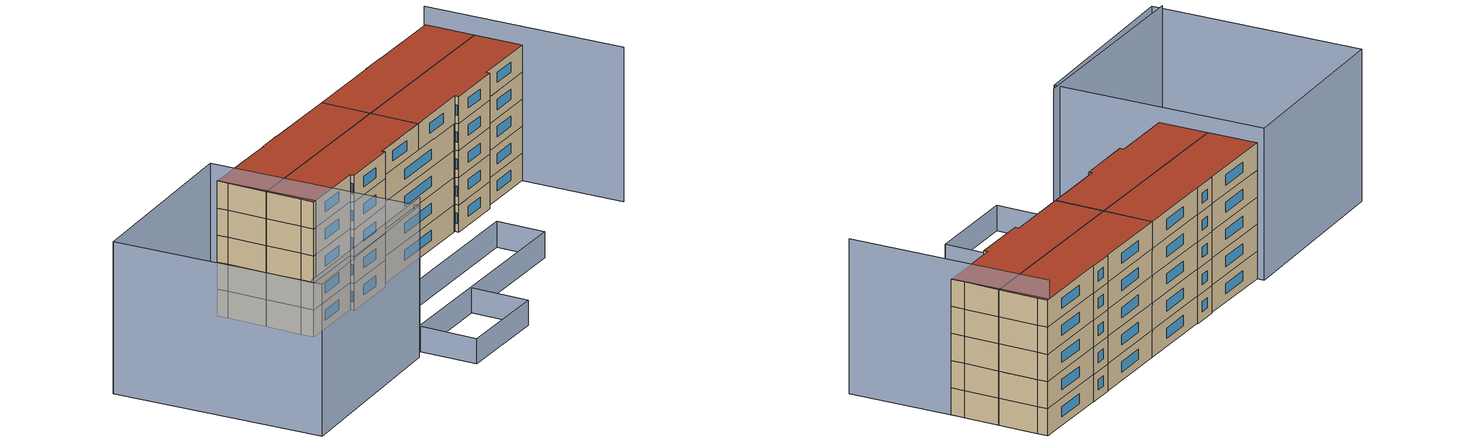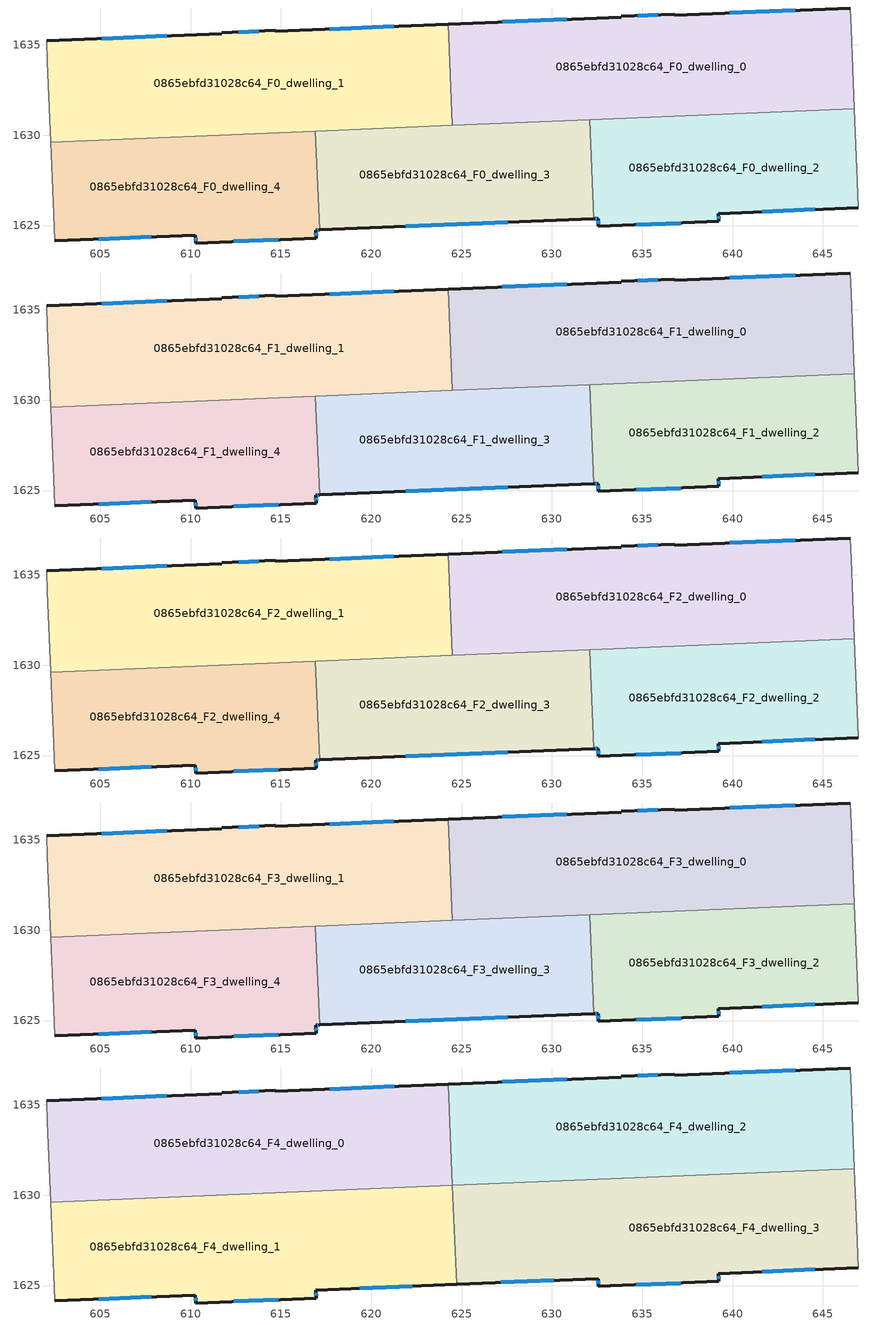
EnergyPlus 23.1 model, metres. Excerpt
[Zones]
0865ebfd31028c64_F0_dwelling_0
 floor ground (EU_floor_Construction): 646.51,1637.04 646.56,1635.9 646.74,1631.46 624.49,1630.54 624.26,1636.15 633.83,1636.54 633.83,1636.59 636.79,1636.7 636.8,1636.65 z0
 wall outside (EU_wall_Construction): 646.51,1637.04 636.8,1636.65 636.79,1636.7 633.83,1636.59 633.83,1636.54 624.26,1636.15 z0:3
 wall adiabatic (EU_wall_Construction): 646.74,1631.46 646.56,1635.9 646.51,1637.04 z0:3
 wall to 0865ebfd31028c64_F0_dwelling_1 (EU_wall_Construction): 624.26,1636.15 624.49,1630.54 z0:3
 wall to 0865ebfd31028c64_F0_dwelling_2 (EU_wall_Construction): 632.1,1630.86 646.74,1631.46 z0:3
 wall to 0865ebfd31028c64_F0_dwelling_3 (EU_wall_Construction): 624.49,1630.54 632.1,1630.86 z0:3
 window (EU_Window_Construction): 643.46,1636.92 639.84,1636.78 / 630.83,1636.42 627.26,1636.27 / 635.86,1636.67 634.76,1636.63 z0.94:2.06
0865ebfd31028c64_F0_dwelling_1
 floor ground (EU_floor_Construction): 624.26,1636.15 624.49,1630.54 602.26,1629.62 602.08,1634.07 602.03,1635.23 611.74,1635.62 611.74,1635.67 614.69,1635.8 614.7,1635.75 z0
 wall outside (EU_wall_Construction): 624.26,1636.15 614.7,1635.75 614.69,1635.8 611.74,1635.67 611.74,1635.62 602.03,1635.23 z0:3
 wall adiabatic (EU_wall_Construction): 602.03,1635.23 602.08,1634.07 602.26,1629.62 z0:3
 wall to 0865ebfd31028c64_F0_dwelling_4 (EU_wall_Construction): 602.26,1629.62 616.91,1630.23 z0:3
 wall to 0865ebfd31028c64_F0_dwelling_3 (EU_wall_Construction): 616.91,1630.23 624.49,1630.54 z0:3
 window (EU_Window_Construction): 621.26,1636.02 617.69,1635.87 / 608.69,1635.5 605.07,1635.35 / 613.76,1635.76 612.66,1635.71 z0.94:2.06
0865ebfd31028c64_F0_dwelling_2
 floor ground (EU_floor_Construction): 646.74,1631.46 646.91,1627.46 646.97,1625.99 639.22,1625.67 639.24,1625.23 632.57,1624.95 632.55,1625.39 632.32,1625.38 632.1,1630.86 z0
 wall outside (EU_wall_Construction): 632.32,1625.38 632.55,1625.39 632.57,1624.95 639.24,1625.23 639.22,1625.67 646.97,1625.99 z0:3
 wall to 0865ebfd31028c64_F0_dwelling_3 (EU_wall_Construction): 632.1,1630.86 632.32,1625.38 z0:3
 wall adiabatic (EU_wall_Construction): 646.97,1625.99 646.91,1627.46 646.74,1631.46 z0:3
 window (EU_Window_Construction): 634.66,1625.04 637.15,1625.14 / 632.56,1625.25 632.57,1625.09 / 632.4,1625.38 632.48,1625.39 / 641.65,1625.77 644.54,1625.89 / 639.23,1625.37 639.22,1625.53 z0.94:2.06
0865ebfd31028c64_F0_dwelling_3
 floor ground (EU_floor_Construction): 632.1,1630.86 632.32,1625.38 617.14,1624.76 616.91,1630.23 z0
 wall outside (EU_wall_Construction): 617.14,1624.76 632.32,1625.38 z0:3
 wall to 0865ebfd31028c64_F0_dwelling_4 (EU_wall_Construction): 616.91,1630.23 617.14,1624.76 z0:3
 window (EU_Window_Construction): 621.9,1624.95 627.56,1625.19 z0.94:2.06
0865ebfd31028c64_F0_dwelling_4
 floor ground (EU_floor_Construction): 616.91,1630.23 617.14,1624.76 616.94,1624.75 616.95,1624.31 610.29,1624.04 610.27,1624.47 602.49,1624.15 602.42,1625.62 602.26,1629.62 z0
 wall outside (EU_wall_Construction): 602.49,1624.15 610.27,1624.47 610.29,1624.04 616.95,1624.31 616.94,1624.75 617.14,1624.76 z0:3
 wall adiabatic (EU_wall_Construction): 602.26,1629.62 602.42,1625.62 602.49,1624.15 z0:3
 window (EU_Window_Construction): 610.28,1624.34 610.28,1624.17 / 604.93,1624.25 607.83,1624.37 / 617,1624.75 617.08,1624.76 / 616.95,1624.45 616.94,1624.61 / 612.38,1624.12 614.87,1624.22 z0.94:2.06
0865ebfd31028c64_F1_dwelling_0
 floor to 0865ebfd31028c64_F0_dwelling_0 (EU_floor_Construction): 646.51,1637.04 646.56,1635.9 646.74,1631.46 624.49,1630.54 624.26,1636.15 633.83,1636.54 633.83,1636.59 636.79,1636.7 636.8,1636.65 z3
 wall outside (EU_wall_Construction): 646.51,1637.04 636.8,1636.65 636.79,1636.7 633.83,1636.59 633.83,1636.54 624.26,1636.15 z3:6
 wall adiabatic (EU_wall_Construction): 646.74,1631.46 646.56,1635.9 646.51,1637.04 z3:6
 wall to 0865ebfd31028c64_F1_dwelling_1 (EU_wall_Construction): 624.26,1636.15 624.49,1630.54 z3:6
 wall to 0865ebfd31028c64_F1_dwelling_2 (EU_wall_Construction): 632.1,1630.86 646.74,1631.46 z3:6
 wall to 0865ebfd31028c64_F1_dwelling_3 (EU_wall_Construction): 624.49,1630.54 632.1,1630.86 z3:6
 window (EU_Window_Construction): 643.46,1636.92 639.84,1636.78 / 630.83,1636.42 627.26,1636.27 / 635.86,1636.67 634.76,1636.63 z3.94:5.06
0865ebfd31028c64_F1_dwelling_1
 floor to 0865ebfd31028c64_F0_dwelling_1 (EU_floor_Construction): 624.26,1636.15 624.49,1630.54 602.26,1629.62 602.08,1634.07 602.03,1635.23 611.74,1635.62 611.74,1635.67 614.69,1635.8 614.7,1635.75 z3
 wall outside (EU_wall_Construction): 624.26,1636.15 614.7,1635.75 614.69,1635.8 611.74,1635.67 611.74,1635.62 602.03,1635.23 z3:6
 wall adiabatic (EU_wall_Construction): 602.03,1635.23 602.08,1634.07 602.26,1629.62 z3:6
 wall to 0865ebfd31028c64_F1_dwelling_4 (EU_wall_Construction): 602.26,1629.62 616.91,1630.23 z3:6
 wall to 0865ebfd31028c64_F1_dwelling_3 (EU_wall_Construction): 616.91,1630.23 624.49,1630.54 z3:6
 window (EU_Window_Construction): 621.26,1636.02 617.69,1635.87 / 608.69,1635.5 605.07,1635.35 / 613.76,1635.76 612.66,1635.71 z3.94:5.06
0865ebfd31028c64_F1_dwelling_2
 floor to 0865ebfd31028c64_F0_dwelling_2 (EU_floor_Construction): 646.74,1631.46 646.91,1627.46 646.97,1625.99 639.22,1625.67 639.24,1625.23 632.57,1624.95 632.55,1625.39 632.32,1625.38 632.1,1630.86 z3
 wall outside (EU_wall_Construction): 632.32,1625.38 632.55,1625.39 632.57,1624.95 639.24,1625.23 639.22,1625.67 646.97,1625.99 z3:6
 wall to 0865ebfd31028c64_F1_dwelling_3 (EU_wall_Construction): 632.1,1630.86 632.32,1625.38 z3:6
 wall adiabatic (EU_wall_Construction): 646.97,1625.99 646.91,1627.46 646.74,1631.46 z3:6
 window (EU_Window_Construction): 634.66,1625.04 637.15,1625.14 / 632.56,1625.25 632.57,1625.09 / 632.4,1625.38 632.48,1625.39 / 641.65,1625.77 644.54,1625.89 / 639.23,1625.37 639.22,1625.53 z3.94:5.06
0865ebfd31028c64_F1_dwelling_3
 floor to 0865ebfd31028c64_F0_dwelling_3 (EU_floor_Construction): 632.1,1630.86 632.32,1625.38 617.14,1624.76 616.91,1630.23 z3
 wall outside (EU_wall_Construction): 617.14,1624.76 632.32,1625.38 z3:6
 wall to 0865ebfd31028c64_F1_dwelling_4 (EU_wall_Construction): 616.91,1630.23 617.14,1624.76 z3:6
 window (EU_Window_Construction): 621.9,1624.95 627.56,1625.19 z3.94:5.06
0865ebfd31028c64_F1_dwelling_4
 floor to 0865ebfd31028c64_F0_dwelling_4 (EU_floor_Construction): 616.91,1630.23 617.14,1624.76 616.94,1624.75 616.95,1624.31 610.29,1624.04 610.27,1624.47 602.49,1624.15 602.42,1625.62 602.26,1629.62 z3
 wall outside (EU_wall_Construction): 602.49,1624.15 610.27,1624.47 610.29,1624.04 616.95,1624.31 616.94,1624.75 617.14,1624.76 z3:6
 wall adiabatic (EU_wall_Construction): 602.26,1629.62 602.42,1625.62 602.49,1624.15 z3:6
 window (EU_Window_Construction): 610.28,1624.34 610.28,1624.17 / 604.93,1624.25 607.83,1624.37 / 617,1624.75 617.08,1624.76 / 616.95,1624.45 616.94,1624.61 / 612.38,1624.12 614.87,1624.22 z3.94:5.06
0865ebfd31028c64_F2_dwelling_0
 floor to 0865ebfd31028c64_F1_dwelling_0 (EU_floor_Construction): 646.51,1637.04 646.56,1635.9 646.74,1631.46 624.49,1630.54 624.26,1636.15 633.83,1636.54 633.83,1636.59 636.79,1636.7 636.8,1636.65 z6
 wall outside (EU_wall_Construction): 646.51,1637.04 636.8,1636.65 636.79,1636.7 633.83,1636.59 633.83,1636.54 624.26,1636.15 z6:9
 wall adiabatic (EU_wall_Construction): 646.74,1631.46 646.56,1635.9 646.51,1637.04 z6:9
 wall to 0865ebfd31028c64_F2_dwelling_1 (EU_wall_Construction): 624.26,1636.15 624.49,1630.54 z6:9
 wall to 0865ebfd31028c64_F2_dwelling_2 (EU_wall_Construction): 632.1,1630.86 646.74,1631.46 z6:9
 wall to 0865ebfd31028c64_F2_dwelling_3 (EU_wall_Construction): 624.49,1630.54 632.1,1630.86 z6:9
 window (EU_Window_Construction): 643.46,1636.92 639.84,1636.78 / 630.83,1636.42 627.26,1636.27 / 635.86,1636.67 634.76,1636.63 z6.94:8.06
0865ebfd31028c64_F2_dwelling_1
 floor to 0865ebfd31028c64_F1_dwelling_1 (EU_floor_Construction): 624.26,1636.15 624.49,1630.54 602.26,1629.62 602.08,1634.07 602.03,1635.23 611.74,1635.62 611.74,1635.67 614.69,1635.8 614.7,1635.75 z6
 wall outside (EU_wall_Construction): 624.26,1636.15 614.7,1635.75 614.69,1635.8 611.74,1635.67 611.74,1635.62 602.03,1635.23 z6:9
 wall adiabatic (EU_wall_Construction): 602.03,1635.23 602.08,1634.07 602.26,1629.62 z6:9
 wall to 0865ebfd31028c64_F2_dwelling_4 (EU_wall_Construction): 602.26,1629.62 616.91,1630.23 z6:9
 wall to 0865ebfd31028c64_F2_dwelling_3 (EU_wall_Construction): 616.91,1630.23 624.49,1630.54 z6:9
 window (EU_Window_Construction): 621.26,1636.02 617.69,1635.87 / 608.69,1635.5 605.07,1635.35 / 613.76,1635.76 612.66,1635.71 z6.94:8.06
0865ebfd31028c64_F2_dwelling_2
 floor to 0865ebfd31028c64_F1_dwelling_2 (EU_floor_Construction): 646.74,1631.46 646.91,1627.46 646.97,1625.99 639.22,1625.67 639.24,1625.23 632.57,1624.95 632.55,1625.39 632.32,1625.38 632.1,1630.86 z6
 wall outside (EU_wall_Construction): 632.32,1625.38 632.55,1625.39 632.57,1624.95 639.24,1625.23 639.22,1625.67 646.97,1625.99 z6:9
 wall to 0865ebfd31028c64_F2_dwelling_3 (EU_wall_Construction): 632.1,1630.86 632.32,1625.38 z6:9
 wall adiabatic (EU_wall_Construction): 646.97,1625.99 646.91,1627.46 646.74,1631.46 z6:9
 window (EU_Window_Construction): 634.66,1625.04 637.15,1625.14 / 632.56,1625.25 632.57,1625.09 / 632.4,1625.38 632.48,1625.39 / 641.65,1625.77 644.54,1625.89 / 639.23,1625.37 639.22,1625.53 z6.94:8.06
0865ebfd31028c64_F2_dwelling_3
 floor to 0865ebfd31028c64_F1_dwelling_3 (EU_floor_Construction): 632.1,1630.86 632.32,1625.38 617.14,1624.76 616.91,1630.23 z6
 wall outside (EU_wall_Construction): 617.14,1624.76 632.32,1625.38 z6:9
 wall to 0865ebfd31028c64_F2_dwelling_4 (EU_wall_Construction): 616.91,1630.23 617.14,1624.76 z6:9
 window (EU_Window_Construction): 621.9,1624.95 627.56,1625.19 z6.94:8.06
0865ebfd31028c64_F2_dwelling_4
 floor to 0865ebfd31028c64_F1_dwelling_4 (EU_floor_Construction): 616.91,1630.23 617.14,1624.76 616.94,1624.75 616.95,1624.31 610.29,1624.04 610.27,1624.47 602.49,1624.15 602.42,1625.62 602.26,1629.62 z6
 wall outside (EU_wall_Construction): 602.49,1624.15 610.27,1624.47 610.29,1624.04 616.95,1624.31 616.94,1624.75 617.14,1624.76 z6:9
 wall adiabatic (EU_wall_Construction): 602.26,1629.62 602.42,1625.62 602.49,1624.15 z6:9
 window (EU_Window_Construction): 610.28,1624.34 610.28,1624.17 / 604.93,1624.25 607.83,1624.37 / 617,1624.75 617.08,1624.76 / 616.95,1624.45 616.94,1624.61 / 612.38,1624.12 614.87,1624.22 z6.94:8.06
0865ebfd31028c64_F3_dwelling_0
 floor to 0865ebfd31028c64_F2_dwelling_0 (EU_floor_Construction): 646.51,1637.04 646.56,1635.9 646.74,1631.46 624.49,1630.54 624.26,1636.15 633.83,1636.54 633.83,1636.59 636.79,1636.7 636.8,1636.65 z9
 wall outside (EU_wall_Construction): 646.51,1637.04 636.8,1636.65 636.79,1636.7 633.83,1636.59 633.83,1636.54 624.26,1636.15 z9:12
 wall adiabatic (EU_wall_Construction): 646.74,1631.46 646.56,1635.9 646.51,1637.04 z9:12
 wall to 0865ebfd31028c64_F3_dwelling_1 (EU_wall_Construction): 624.26,1636.15 624.49,1630.54 z9:12
 wall to 0865ebfd31028c64_F3_dwelling_2 (EU_wall_Construction): 632.1,1630.86 646.74,1631.46 z9:12
 wall to 0865ebfd31028c64_F3_dwelling_3 (EU_wall_Construction): 624.49,1630.54 632.1,1630.86 z9:12
 window (EU_Window_Construction): 643.46,1636.92 639.84,1636.78 / 630.83,1636.42 627.26,1636.27 / 635.86,1636.67 634.76,1636.63 z9.94:11.06
0865ebfd31028c64_F3_dwelling_1
 floor to 0865ebfd31028c64_F2_dwelling_1 (EU_floor_Construction): 624.26,1636.15 624.49,1630.54 602.26,1629.62 602.08,1634.07 602.03,1635.23 611.74,1635.62 611.74,1635.67 614.69,1635.8 614.7,1635.75 z9
 wall outside (EU_wall_Construction): 624.26,1636.15 614.7,1635.75 614.69,1635.8 611.74,1635.67 611.74,1635.62 602.03,1635.23 z9:12
 wall adiabatic (EU_wall_Construction): 602.03,1635.23 602.08,1634.07 602.26,1629.62 z9:12
 wall to 0865ebfd31028c64_F3_dwelling_4 (EU_wall_Construction): 602.26,1629.62 616.91,1630.23 z9:12
 wall to 0865ebfd31028c64_F3_dwelling_3 (EU_wall_Construction): 616.91,1630.23 624.49,1630.54 z9:12
 window (EU_Window_Construction): 621.26,1636.02 617.69,1635.87 / 608.69,1635.5 605.07,1635.35 / 613.76,1635.76 612.66,1635.71 z9.94:11.06
0865ebfd31028c64_F3_dwelling_2
 floor to 0865ebfd31028c64_F2_dwelling_2 (EU_floor_Construction): 646.74,1631.46 646.91,1627.46 646.97,1625.99 639.22,1625.67 639.24,1625.23 632.57,1624.95 632.55,1625.39 632.32,1625.38 632.1,1630.86 z9
 wall outside (EU_wall_Construction): 632.32,1625.38 632.55,1625.39 632.57,1624.95 639.24,1625.23 639.22,1625.67 646.97,1625.99 z9:12
 wall to 0865ebfd31028c64_F3_dwelling_3 (EU_wall_Construction): 632.1,1630.86 632.32,1625.38 z9:12
 wall adiabatic (EU_wall_Construction): 646.97,1625.99 646.91,1627.46 646.74,1631.46 z9:12
 window (EU_Window_Construction): 634.66,1625.04 637.15,1625.14 / 632.56,1625.25 632.57,1625.09 / 632.4,1625.38 632.48,1625.39 / 641.65,1625.77 644.54,1625.89 / 639.23,1625.37 639.22,1625.53 z9.94:11.06
0865ebfd31028c64_F3_dwelling_3
 floor to 0865ebfd31028c64_F2_dwelling_3 (EU_floor_Construction): 632.1,1630.86 632.32,1625.38 617.14,1624.76 616.91,1630.23 z9
 wall outside (EU_wall_Construction): 617.14,1624.76 632.32,1625.38 z9:12
 wall to 0865ebfd31028c64_F3_dwelling_4 (EU_wall_Construction): 616.91,1630.23 617.14,1624.76 z9:12
 window (EU_Window_Construction): 621.9,1624.95 627.56,1625.19 z9.94:11.06
0865ebfd31028c64_F3_dwelling_4
 floor to 0865ebfd31028c64_F2_dwelling_4 (EU_floor_Construction): 616.91,1630.23 617.14,1624.76 616.94,1624.75 616.95,1624.31 610.29,1624.04 610.27,1624.47 602.49,1624.15 602.42,1625.62 602.26,1629.62 z9
 wall outside (EU_wall_Construction): 602.49,1624.15 610.27,1624.47 610.29,1624.04 616.95,1624.31 616.94,1624.75 617.14,1624.76 z9:12
 wall adiabatic (EU_wall_Construction): 602.26,1629.62 602.42,1625.62 602.49,1624.15 z9:12
 window (EU_Window_Construction): 610.28,1624.34 610.28,1624.17 / 604.93,1624.25 607.83,1624.37 / 617,1624.75 617.08,1624.76 / 616.95,1624.45 616.94,1624.61 / 612.38,1624.12 614.87,1624.22 z9.94:11.06
0865ebfd31028c64_F4_dwelling_0
 floor to 0865ebfd31028c64_F3_dwelling_1 (EU_floor_Construction): 624.26,1636.15 624.49,1630.54 602.26,1629.62 602.08,1634.07 602.03,1635.23 611.74,1635.62 611.74,1635.67 614.69,1635.8 614.7,1635.75 z12
 wall outside (EU_wall_Construction): 624.27,1636.15 614.7,1635.75 614.69,1635.8 611.74,1635.67 611.74,1635.62 602.03,1635.23 z12:15
 wall to 0865ebfd31028c64_F4_dwelling_1 (EU_wall_Construction): 602.26,1629.62 624.5,1630.54 z12:15
 wall adiabatic (EU_wall_Construction): 602.03,1635.23 602.08,1634.07 602.26,1629.62 z12:15
 wall to 0865ebfd31028c64_F4_dwelling_2 (EU_wall_Construction): 624.5,1630.54 624.27,1636.15 z12:15
 window (EU_Window_Construction): 621.27,1636.02 617.7,1635.87 / 608.69,1635.5 605.07,1635.35 / 613.76,1635.76 612.66,1635.71 z12.94:14.06
 roof outside (EU_roof_Construction): 624.5,1630.54 624.27,1636.15 614.7,1635.75 614.69,1635.8 611.74,1635.67 611.74,1635.62 602.03,1635.23 602.08,1634.07 602.26,1629.62 z15
0865ebfd31028c64_F4_dwelling_1
 floor to 0865ebfd31028c64_F3_dwelling_4 (EU_floor_Construction): 616.91,1630.23 617.14,1624.76 616.94,1624.75 616.95,1624.31 610.29,1624.04 610.27,1624.47 602.49,1624.15 602.42,1625.62 602.26,1629.62 z12
 floor to 0865ebfd31028c64_F3_dwelling_3 (EU_floor_Construction): 624.5,1630.54 624.72,1625.07 617.14,1624.76 616.91,1630.23 z12
 wall outside (EU_wall_Construction): 602.49,1624.15 610.27,1624.47 610.29,1624.04 616.95,1624.31 616.94,1624.75 624.72,1625.07 z12:15
 wall adiabatic (EU_wall_Construction): 602.26,1629.62 602.42,1625.62 602.49,1624.15 z12:15
 wall to 0865ebfd31028c64_F4_dwelling_2 (EU_wall_Construction): 624.72,1625.07 624.5,1630.54 z12:15
 window (EU_Window_Construction): 612.38,1624.12 614.87,1624.22 / 610.28,1624.34 610.28,1624.17 / 604.93,1624.25 607.83,1624.37 / 619.38,1624.85 622.28,1624.97 / 616.95,1624.45 616.94,1624.61 z12.94:14.06
 roof outside (EU_roof_Construction): 624.72,1625.07 624.5,1630.54 602.26,1629.62 602.42,1625.62 602.49,1624.15 610.27,1624.47 610.29,1624.04 616.95,1624.31 616.94,1624.75 z15
0865ebfd31028c64_F4_dwelling_2
 floor to 0865ebfd31028c64_F3_dwelling_0 (EU_floor_Construction): 646.51,1637.04 646.56,1635.9 646.74,1631.46 624.5,1630.54 624.27,1636.15 633.83,1636.54 633.83,1636.59 636.79,1636.7 636.8,1636.65 z12
 wall outside (EU_wall_Construction): 646.51,1637.04 636.8,1636.65 636.79,1636.7 633.83,1636.59 633.83,1636.54 624.27,1636.15 z12:15
 wall adiabatic (EU_wall_Construction): 646.74,1631.46 646.56,1635.9 646.51,1637.04 z12:15
 wall to 0865ebfd31028c64_F4_dwelling_3 (EU_wall_Construction): 624.72,1625.07 624.5,1630.54 646.74,1631.46 z12:15
 window (EU_Window_Construction): 635.86,1636.67 634.76,1636.63 / 643.46,1636.92 639.84,1636.78 / 630.83,1636.42 627.26,1636.27 z12.94:14.06
 roof outside (EU_roof_Construction): 646.74,1631.46 646.56,1635.9 646.51,1637.04 636.8,1636.65 636.79,1636.7 633.83,1636.59 633.83,1636.54 624.27,1636.15 624.5,1630.54 z15
0865ebfd31028c64_F4_dwelling_3
 floor to 0865ebfd31028c64_F3_dwelling_2 (EU_floor_Construction): 646.74,1631.46 646.91,1627.46 646.97,1625.99 639.22,1625.67 639.24,1625.23 632.57,1624.95 632.55,1625.39 632.32,1625.38 632.1,1630.86 z12
 floor to 0865ebfd31028c64_F3_dwelling_3 (EU_floor_Construction): 632.1,1630.86 632.32,1625.38 624.72,1625.07 624.5,1630.54 z12
 wall outside (EU_wall_Construction): 624.72,1625.07 632.55,1625.39 632.57,1624.95 639.24,1625.23 639.22,1625.67 646.97,1625.99 z12:15
 wall adiabatic (EU_wall_Construction): 646.97,1625.99 646.91,1627.46 646.74,1631.46 z12:15
 window (EU_Window_Construction): 639.23,1625.37 639.22,1625.53 / 634.66,1625.04 637.15,1625.14 / 632.56,1625.25 632.57,1625.09 / 627.18,1625.17 630.1,1625.29 / 641.65,1625.77 644.54,1625.89 z12.94:14.06
 roof outside (EU_roof_Construction): 646.97,1625.99 646.91,1627.46 646.74,1631.46 624.5,1630.54 624.72,1625.07 632.55,1625.39 632.57,1624.95 639.24,1625.23 639.22,1625.67 z15
shading: 581.68,1612 604.93,1613.09 / 647.64,1614.44 646.23,1637.1 z0:17.1; 616.14,1607.01 605.2,1606.56 / 605.2,1606.56 604.93,1613.08 / 604.93,1613.08 615.88,1613.53 / 615.88,1613.53 616.14,1607.01 z0:2.8; 631.49,1614.17 602.94,1613 / 602.94,1613 602.72,1618.47 / 602.72,1618.47 631.26,1619.65 / 631.26,1619.65 631.49,1614.17 z0:2.9; 581.73,1610.83 580.05,1634.46 / 580.05,1634.46 601.97,1636.03 / 601.97,1636.03 603.66,1612.39 / 603.66,1612.39 581.73,1610.83 z0:16.8
[Building]
EU S2 Campaign: North Axis=0; Terrain=City; Solar Distribution=FullExterior
[Site:Location]
Vienna: Latitude=48; Longitude=16.5; Time Zone=1; Elevation=183
[SizingPeriod:WeatherFileDays]
AnnualSizingPeriod: Begin Month=1; Begin Day of Month=1; End Month=12; End Day of Month=31; Day of Week for Start Day=Monday; Use Weather File Daylight Saving Period=No; Use Weather File Rain and Snow Indicators=No
[MATERIAL]
EU_InternalMass_Material: Roughness=MediumRough; Thickness=0.1; Conductivity=1; Density=1800; Specific Heat=900; Thermal Absorptance=0.9; Solar Absorptance=0.7; Visible Absorptance=0.7
[MATERIAL:NOMASS] Roughness=MediumRough; Thermal Absorptance=0.9; Solar Absorptance=0.7; Visible Absorptance=0.7
Name | Thermal Resistance
EU_wall_NoMass | 0.914258
EU_roof_NoMass | 0.954009
EU_floor_NoMass | 1.09711
[WINDOWMATERIAL:SIMPLEGLAZINGSYSTEM]
EU_Window_SimpleGlazing: UFactor=2.09642; Solar Heat Gain Coefficient=0.65; Visible Transmittance=0.65
[CONSTRUCTION]
EU_wall_Construction: EU_wall_NoMass
EU_roof_Construction: EU_roof_NoMass
EU_floor_Construction: EU_floor_NoMass
EU_Window_Construction: EU_Window_SimpleGlazing
EU_InternalMass_Construction: EU_InternalMass_Material
[ZONE] Type=1; Multiplier=1; Ceiling Height=autocalculate; Floor Area=autocalculate; Part of Total Floor Area=Yes
Name | Volume
0865ebfd31028c64_F0_dwelling_0; 0865ebfd31028c64_F1_dwelling_0; 0865ebfd31028c64_F2_dwelling_0; 0865ebfd31028c64_F3_dwelling_0 | 374.621
0865ebfd31028c64_F4_dwelling_0 | 374.619
0865ebfd31028c64_F0_dwelling_1; 0865ebfd31028c64_F1_dwelling_1; 0865ebfd31028c64_F2_dwelling_1; 0865ebfd31028c64_F3_dwelling_1 | 374.618
0865ebfd31028c64_F4_dwelling_1 | 374.577
0865ebfd31028c64_F0_dwelling_2; 0865ebfd31028c64_F1_dwelling_2; 0865ebfd31028c64_F2_dwelling_2; 0865ebfd31028c64_F3_dwelling_2 | 249.742
0865ebfd31028c64_F4_dwelling_2 | 374.572
0865ebfd31028c64_F0_dwelling_3; 0865ebfd31028c64_F1_dwelling_3; 0865ebfd31028c64_F2_dwelling_3; 0865ebfd31028c64_F3_dwelling_3 | 249.756
0865ebfd31028c64_F4_dwelling_3 | 374.63
0865ebfd31028c64_F0_dwelling_4; 0865ebfd31028c64_F1_dwelling_4; 0865ebfd31028c64_F2_dwelling_4; 0865ebfd31028c64_F3_dwelling_4 | 249.74
[INTERNALMASS] Construction=EU_InternalMass_Construction
Name | Zone or ZoneList | Surface Area
0865ebfd31028c64_F0_dwelling_0_EU_InternalMass | 0865ebfd31028c64_F0_dwelling_0 | 124.874
0865ebfd31028c64_F0_dwelling_1_EU_InternalMass | 0865ebfd31028c64_F0_dwelling_1 | 124.87
0865ebfd31028c64_F0_dwelling_2_EU_InternalMass | 0865ebfd31028c64_F0_dwelling_2 | 83.2473
0865ebfd31028c64_F0_dwelling_3_EU_InternalMass | 0865ebfd31028c64_F0_dwelling_3 | 83.2518
0865ebfd31028c64_F0_dwelling_4_EU_InternalMass | 0865ebfd31028c64_F0_dwelling_4 | 83.2461
0865ebfd31028c64_F1_dwelling_0_EU_InternalMass | 0865ebfd31028c64_F1_dwelling_0 | 124.874
0865ebfd31028c64_F1_dwelling_1_EU_InternalMass | 0865ebfd31028c64_F1_dwelling_1 | 124.87
0865ebfd31028c64_F1_dwelling_2_EU_InternalMass | 0865ebfd31028c64_F1_dwelling_2 | 83.2473
0865ebfd31028c64_F1_dwelling_3_EU_InternalMass | 0865ebfd31028c64_F1_dwelling_3 | 83.2518
0865ebfd31028c64_F1_dwelling_4_EU_InternalMass | 0865ebfd31028c64_F1_dwelling_4 | 83.2461
0865ebfd31028c64_F2_dwelling_0_EU_InternalMass | 0865ebfd31028c64_F2_dwelling_0 | 124.874
0865ebfd31028c64_F2_dwelling_1_EU_InternalMass | 0865ebfd31028c64_F2_dwelling_1 | 124.87
0865ebfd31028c64_F2_dwelling_2_EU_InternalMass | 0865ebfd31028c64_F2_dwelling_2 | 83.2473
0865ebfd31028c64_F2_dwelling_3_EU_InternalMass | 0865ebfd31028c64_F2_dwelling_3 | 83.2518
0865ebfd31028c64_F2_dwelling_4_EU_InternalMass | 0865ebfd31028c64_F2_dwelling_4 | 83.2461
0865ebfd31028c64_F3_dwelling_0_EU_InternalMass | 0865ebfd31028c64_F3_dwelling_0 | 124.874
0865ebfd31028c64_F3_dwelling_1_EU_InternalMass | 0865ebfd31028c64_F3_dwelling_1 | 124.87
0865ebfd31028c64_F3_dwelling_2_EU_InternalMass | 0865ebfd31028c64_F3_dwelling_2 | 83.2473
0865ebfd31028c64_F3_dwelling_3_EU_InternalMass | 0865ebfd31028c64_F3_dwelling_3 | 83.2518
0865ebfd31028c64_F3_dwelling_4_EU_InternalMass | 0865ebfd31028c64_F3_dwelling_4 | 83.2461
0865ebfd31028c64_F4_dwelling_0_EU_InternalMass | 0865ebfd31028c64_F4_dwelling_0 | 124.87
0865ebfd31028c64_F4_dwelling_1_EU_InternalMass | 0865ebfd31028c64_F4_dwelling_1 | 124.859
0865ebfd31028c64_F4_dwelling_2_EU_InternalMass | 0865ebfd31028c64_F4_dwelling_2 | 124.861
0865ebfd31028c64_F4_dwelling_3_EU_InternalMass | 0865ebfd31028c64_F4_dwelling_3 | 124.877
[OTHEREQUIPMENT] Fuel Type=Electricity; Design Level Calculation Method=Watts/Area; Power per Zone Floor Area=1; Fraction Latent=0; Fraction Radiant=0; Fraction Lost=0; Carbon Dioxide Generation Rate=0; EndUse Subcategory=EU_Step8_InternalGains
Name | Zone or ZoneList or Space or SpaceList | Schedule
EU_Step8_InternalGain_0865ebfd31028c64_F0_dwelling_0_f000 | 0865ebfd31028c64_F0_dwelling_0 | EU_Step8_GainSchedule_0865ebfd31028c64_F0_dwelling_0_f000
EU_Step8_InternalGain_0865ebfd31028c64_F0_dwelling_1_f000 | 0865ebfd31028c64_F0_dwelling_1 | EU_Step8_GainSchedule_0865ebfd31028c64_F0_dwelling_1_f000
EU_Step8_InternalGain_0865ebfd31028c64_F0_dwelling_2_f000 | 0865ebfd31028c64_F0_dwelling_2 | EU_Step8_GainSchedule_0865ebfd31028c64_F0_dwelling_2_f000
EU_Step8_InternalGain_0865ebfd31028c64_F0_dwelling_3_f000 | 0865ebfd31028c64_F0_dwelling_3 | EU_Step8_GainSchedule_0865ebfd31028c64_F0_dwelling_3_f000
EU_Step8_InternalGain_0865ebfd31028c64_F0_dwelling_4_f000 | 0865ebfd31028c64_F0_dwelling_4 | EU_Step8_GainSchedule_0865ebfd31028c64_F0_dwelling_4_f000
EU_Step8_InternalGain_0865ebfd31028c64_F1_dwelling_0_f000 | 0865ebfd31028c64_F1_dwelling_0 | EU_Step8_GainSchedule_0865ebfd31028c64_F1_dwelling_0_f000
EU_Step8_InternalGain_0865ebfd31028c64_F1_dwelling_1_f000 | 0865ebfd31028c64_F1_dwelling_1 | EU_Step8_GainSchedule_0865ebfd31028c64_F1_dwelling_1_f000
EU_Step8_InternalGain_0865ebfd31028c64_F1_dwelling_2_f000 | 0865ebfd31028c64_F1_dwelling_2 | EU_Step8_GainSchedule_0865ebfd31028c64_F1_dwelling_2_f000
EU_Step8_InternalGain_0865ebfd31028c64_F1_dwelling_3_f000 | 0865ebfd31028c64_F1_dwelling_3 | EU_Step8_GainSchedule_0865ebfd31028c64_F1_dwelling_3_f000
EU_Step8_InternalGain_0865ebfd31028c64_F1_dwelling_4_f000 | 0865ebfd31028c64_F1_dwelling_4 | EU_Step8_GainSchedule_0865ebfd31028c64_F1_dwelling_4_f000
EU_Step8_InternalGain_0865ebfd31028c64_F2_dwelling_0_f000 | 0865ebfd31028c64_F2_dwelling_0 | EU_Step8_GainSchedule_0865ebfd31028c64_F2_dwelling_0_f000
EU_Step8_InternalGain_0865ebfd31028c64_F2_dwelling_1_f000 | 0865ebfd31028c64_F2_dwelling_1 | EU_Step8_GainSchedule_0865ebfd31028c64_F2_dwelling_1_f000
EU_Step8_InternalGain_0865ebfd31028c64_F2_dwelling_2_f000 | 0865ebfd31028c64_F2_dwelling_2 | EU_Step8_GainSchedule_0865ebfd31028c64_F2_dwelling_2_f000
EU_Step8_InternalGain_0865ebfd31028c64_F2_dwelling_3_f000 | 0865ebfd31028c64_F2_dwelling_3 | EU_Step8_GainSchedule_0865ebfd31028c64_F2_dwelling_3_f000
EU_Step8_InternalGain_0865ebfd31028c64_F2_dwelling_4_f000 | 0865ebfd31028c64_F2_dwelling_4 | EU_Step8_GainSchedule_0865ebfd31028c64_F2_dwelling_4_f000
EU_Step8_InternalGain_0865ebfd31028c64_F3_dwelling_0_f000 | 0865ebfd31028c64_F3_dwelling_0 | EU_Step8_GainSchedule_0865ebfd31028c64_F3_dwelling_0_f000
EU_Step8_InternalGain_0865ebfd31028c64_F3_dwelling_1_f000 | 0865ebfd31028c64_F3_dwelling_1 | EU_Step8_GainSchedule_0865ebfd31028c64_F3_dwelling_1_f000
EU_Step8_InternalGain_0865ebfd31028c64_F3_dwelling_2_f000 | 0865ebfd31028c64_F3_dwelling_2 | EU_Step8_GainSchedule_0865ebfd31028c64_F3_dwelling_2_f000
EU_Step8_InternalGain_0865ebfd31028c64_F3_dwelling_3_f000 | 0865ebfd31028c64_F3_dwelling_3 | EU_Step8_GainSchedule_0865ebfd31028c64_F3_dwelling_3_f000
EU_Step8_InternalGain_0865ebfd31028c64_F3_dwelling_4_f000 | 0865ebfd31028c64_F3_dwelling_4 | EU_Step8_GainSchedule_0865ebfd31028c64_F3_dwelling_4_f000
EU_Step8_InternalGain_0865ebfd31028c64_F4_dwelling_0_f000 | 0865ebfd31028c64_F4_dwelling_0 | EU_Step8_GainSchedule_0865ebfd31028c64_F4_dwelling_0_f000
EU_Step8_InternalGain_0865ebfd31028c64_F4_dwelling_1_f000 | 0865ebfd31028c64_F4_dwelling_1 | EU_Step8_GainSchedule_0865ebfd31028c64_F4_dwelling_1_f000
EU_Step8_InternalGain_0865ebfd31028c64_F4_dwelling_2_f000 | 0865ebfd31028c64_F4_dwelling_2 | EU_Step8_GainSchedule_0865ebfd31028c64_F4_dwelling_2_f000
EU_Step8_InternalGain_0865ebfd31028c64_F4_dwelling_3_f000 | 0865ebfd31028c64_F4_dwelling_3 | EU_Step8_GainSchedule_0865ebfd31028c64_F4_dwelling_3_f000
[ZONEVENTILATION:DESIGNFLOWRATE] Schedule=EU_AlwaysOn; Design Flow Rate Calculation Method=AirChanges/Hour; Air Changes per Hour=0.546891; Ventilation Type=Natural; Fan Pressure Rise=0; Fan Total Efficiency=1; Constant Term Coefficient=1; Temperature Term Coefficient=0; Velocity Term Coefficient=0; Velocity Squared Term Coefficient=0; Minimum Indoor Temperature=-100; Maximum Indoor Temperature=100; Delta Temperature=-100; Minimum Outdoor Temperature=-100; Maximum Outdoor Temperature=100; Maximum Wind Speed=40
Name | Zone or ZoneList or Space or SpaceList
EU_ConstantAir_0865ebfd31028c64_F0_dwelling_0 | 0865ebfd31028c64_F0_dwelling_0
EU_ConstantAir_0865ebfd31028c64_F0_dwelling_1 | 0865ebfd31028c64_F0_dwelling_1
EU_ConstantAir_0865ebfd31028c64_F0_dwelling_2 | 0865ebfd31028c64_F0_dwelling_2
EU_ConstantAir_0865ebfd31028c64_F0_dwelling_3 | 0865ebfd31028c64_F0_dwelling_3
EU_ConstantAir_0865ebfd31028c64_F0_dwelling_4 | 0865ebfd31028c64_F0_dwelling_4
EU_ConstantAir_0865ebfd31028c64_F1_dwelling_0 | 0865ebfd31028c64_F1_dwelling_0
EU_ConstantAir_0865ebfd31028c64_F1_dwelling_1 | 0865ebfd31028c64_F1_dwelling_1
EU_ConstantAir_0865ebfd31028c64_F1_dwelling_2 | 0865ebfd31028c64_F1_dwelling_2
EU_ConstantAir_0865ebfd31028c64_F1_dwelling_3 | 0865ebfd31028c64_F1_dwelling_3
EU_ConstantAir_0865ebfd31028c64_F1_dwelling_4 | 0865ebfd31028c64_F1_dwelling_4
EU_ConstantAir_0865ebfd31028c64_F2_dwelling_0 | 0865ebfd31028c64_F2_dwelling_0
EU_ConstantAir_0865ebfd31028c64_F2_dwelling_1 | 0865ebfd31028c64_F2_dwelling_1
EU_ConstantAir_0865ebfd31028c64_F2_dwelling_2 | 0865ebfd31028c64_F2_dwelling_2
EU_ConstantAir_0865ebfd31028c64_F2_dwelling_3 | 0865ebfd31028c64_F2_dwelling_3
EU_ConstantAir_0865ebfd31028c64_F2_dwelling_4 | 0865ebfd31028c64_F2_dwelling_4
EU_ConstantAir_0865ebfd31028c64_F3_dwelling_0 | 0865ebfd31028c64_F3_dwelling_0
EU_ConstantAir_0865ebfd31028c64_F3_dwelling_1 | 0865ebfd31028c64_F3_dwelling_1
EU_ConstantAir_0865ebfd31028c64_F3_dwelling_2 | 0865ebfd31028c64_F3_dwelling_2
EU_ConstantAir_0865ebfd31028c64_F3_dwelling_3 | 0865ebfd31028c64_F3_dwelling_3
EU_ConstantAir_0865ebfd31028c64_F3_dwelling_4 | 0865ebfd31028c64_F3_dwelling_4
EU_ConstantAir_0865ebfd31028c64_F4_dwelling_0 | 0865ebfd31028c64_F4_dwelling_0
EU_ConstantAir_0865ebfd31028c64_F4_dwelling_1 | 0865ebfd31028c64_F4_dwelling_1
EU_ConstantAir_0865ebfd31028c64_F4_dwelling_2 | 0865ebfd31028c64_F4_dwelling_2
EU_ConstantAir_0865ebfd31028c64_F4_dwelling_3 | 0865ebfd31028c64_F4_dwelling_3
[HVACTEMPLATE:THERMOSTAT] Constant Heating Setpoint=20; Constant Cooling Setpoint=50
EU_HeatOnly_0865ebfd31028c64_F0_dwelling_0; EU_HeatOnly_0865ebfd31028c64_F0_dwelling_1; EU_HeatOnly_0865ebfd31028c64_F0_dwelling_2; EU_HeatOnly_0865ebfd31028c64_F0_dwelling_3; EU_HeatOnly_0865ebfd31028c64_F0_dwelling_4; EU_HeatOnly_0865ebfd31028c64_F1_dwelling_0; EU_HeatOnly_0865ebfd31028c64_F1_dwelling_1; EU_HeatOnly_0865ebfd31028c64_F1_dwelling_2; EU_HeatOnly_0865ebfd31028c64_F1_dwelling_3; EU_HeatOnly_0865ebfd31028c64_F1_dwelling_4; EU_HeatOnly_0865ebfd31028c64_F2_dwelling_0; EU_HeatOnly_0865ebfd31028c64_F2_dwelling_1; EU_HeatOnly_0865ebfd31028c64_F2_dwelling_2; EU_HeatOnly_0865ebfd31028c64_F2_dwelling_3; EU_HeatOnly_0865ebfd31028c64_F2_dwelling_4; EU_HeatOnly_0865ebfd31028c64_F3_dwelling_0; EU_HeatOnly_0865ebfd31028c64_F3_dwelling_1; EU_HeatOnly_0865ebfd31028c64_F3_dwelling_2; EU_HeatOnly_0865ebfd31028c64_F3_dwelling_3; EU_HeatOnly_0865ebfd31028c64_F3_dwelling_4; EU_HeatOnly_0865ebfd31028c64_F4_dwelling_0; EU_HeatOnly_0865ebfd31028c64_F4_dwelling_1; EU_HeatOnly_0865ebfd31028c64_F4_dwelling_2; EU_HeatOnly_0865ebfd31028c64_F4_dwelling_3
[HVACTEMPLATE:ZONE:IDEALLOADSAIRSYSTEM] System Availability Schedule=EU_AlwaysOn; Maximum Heating Supply Air Temperature=50; Minimum Cooling Supply Air Temperature=13; Maximum Heating Supply Air Humidity Ratio=0.0156; Minimum Cooling Supply Air Humidity Ratio=0.0077; Heating Limit=NoLimit; Cooling Limit=NoLimit; Heating Availability Schedule=EU_AlwaysOn; Cooling Availability Schedule=EU_CoolingOff; Dehumidification Control Type=ConstantSensibleHeatRatio; Cooling Sensible Heat Ratio=0.7; Dehumidification Setpoint=60; Humidification Control Type=None; Humidification Setpoint=30; Outdoor Air Method=None; Outdoor Air Flow Rate per Person=0.00944; Outdoor Air Flow Rate per Zone Floor Area=0; Outdoor Air Flow Rate per Zone=0; Demand Controlled Ventilation Type=None; Outdoor Air Economizer Type=NoEconomizer; Heat Recovery Type=None; Sensible Heat Recovery Effectiveness=0.7; Latent Heat Recovery Effectiveness=0.65
Name | Template Thermostat
0865ebfd31028c64_F0_dwelling_0 | EU_HeatOnly_0865ebfd31028c64_F0_dwelling_0
0865ebfd31028c64_F0_dwelling_1 | EU_HeatOnly_0865ebfd31028c64_F0_dwelling_1
0865ebfd31028c64_F0_dwelling_2 | EU_HeatOnly_0865ebfd31028c64_F0_dwelling_2
0865ebfd31028c64_F0_dwelling_3 | EU_HeatOnly_0865ebfd31028c64_F0_dwelling_3
0865ebfd31028c64_F0_dwelling_4 | EU_HeatOnly_0865ebfd31028c64_F0_dwelling_4
0865ebfd31028c64_F1_dwelling_0 | EU_HeatOnly_0865ebfd31028c64_F1_dwelling_0
0865ebfd31028c64_F1_dwelling_1 | EU_HeatOnly_0865ebfd31028c64_F1_dwelling_1
0865ebfd31028c64_F1_dwelling_2 | EU_HeatOnly_0865ebfd31028c64_F1_dwelling_2
0865ebfd31028c64_F1_dwelling_3 | EU_HeatOnly_0865ebfd31028c64_F1_dwelling_3
0865ebfd31028c64_F1_dwelling_4 | EU_HeatOnly_0865ebfd31028c64_F1_dwelling_4
0865ebfd31028c64_F2_dwelling_0 | EU_HeatOnly_0865ebfd31028c64_F2_dwelling_0
0865ebfd31028c64_F2_dwelling_1 | EU_HeatOnly_0865ebfd31028c64_F2_dwelling_1
0865ebfd31028c64_F2_dwelling_2 | EU_HeatOnly_0865ebfd31028c64_F2_dwelling_2
0865ebfd31028c64_F2_dwelling_3 | EU_HeatOnly_0865ebfd31028c64_F2_dwelling_3
0865ebfd31028c64_F2_dwelling_4 | EU_HeatOnly_0865ebfd31028c64_F2_dwelling_4
0865ebfd31028c64_F3_dwelling_0 | EU_HeatOnly_0865ebfd31028c64_F3_dwelling_0
0865ebfd31028c64_F3_dwelling_1 | EU_HeatOnly_0865ebfd31028c64_F3_dwelling_1
0865ebfd31028c64_F3_dwelling_2 | EU_HeatOnly_0865ebfd31028c64_F3_dwelling_2
0865ebfd31028c64_F3_dwelling_3 | EU_HeatOnly_0865ebfd31028c64_F3_dwelling_3
0865ebfd31028c64_F3_dwelling_4 | EU_HeatOnly_0865ebfd31028c64_F3_dwelling_4
0865ebfd31028c64_F4_dwelling_0 | EU_HeatOnly_0865ebfd31028c64_F4_dwelling_0
0865ebfd31028c64_F4_dwelling_1 | EU_HeatOnly_0865ebfd31028c64_F4_dwelling_1
0865ebfd31028c64_F4_dwelling_2 | EU_HeatOnly_0865ebfd31028c64_F4_dwelling_2
0865ebfd31028c64_F4_dwelling_3 | EU_HeatOnly_0865ebfd31028c64_F4_dwelling_3
[SIZING:ZONE] Zone Cooling Design Supply Air Temperature Input Method=SupplyAirTemperature; Zone Cooling Design Supply Air Temperature=13; Zone Heating Design Supply Air Temperature Input Method=SupplyAirTemperature; Zone Heating Design Supply Air Temperature=50; Zone Cooling Design Supply Air Humidity Ratio=0.008; Zone Heating Design Supply Air Humidity Ratio=0.008; Cooling Design Air Flow Method=DesignDay; Cooling Design Air Flow Rate=0; Cooling Minimum Air Flow per Zone Floor Area=0.000762; Cooling Minimum Air Flow=0; Cooling Minimum Air Flow Fraction=0.2; Heating Design Air Flow Method=DesignDay; Heating Design Air Flow Rate=0; Heating Maximum Air Flow per Zone Floor Area=0.002032; Heating Maximum Air Flow=0.141576; Heating Maximum Air Flow Fraction=0.3; Account for Dedicated Outdoor Air System=No; Dedicated Outdoor Air System Control Strategy=NeutralSupplyAir; Dedicated Outdoor Air Low Setpoint Temperature for Design=autosize; Dedicated Outdoor Air High Setpoint Temperature for Design=autosize; Zone Load Sizing Method=Sensible Load Only No Latent Load; Zone Latent Cooling Design Supply Air Humidity Ratio Input Method=HumidityRatioDifference; Zone Cooling Design Supply Air Humidity Ratio Difference=0.005; Zone Latent Heating Design Supply Air Humidity Ratio Input Method=HumidityRatioDifference; Zone Humidification Design Supply Air Humidity Ratio Difference=0.005
0865ebfd31028c64_F0_dwelling_0; 0865ebfd31028c64_F0_dwelling_1; 0865ebfd31028c64_F0_dwelling_2; 0865ebfd31028c64_F0_dwelling_3; 0865ebfd31028c64_F0_dwelling_4; 0865ebfd31028c64_F1_dwelling_0; 0865ebfd31028c64_F1_dwelling_1; 0865ebfd31028c64_F1_dwelling_2; 0865ebfd31028c64_F1_dwelling_3; 0865ebfd31028c64_F1_dwelling_4; 0865ebfd31028c64_F2_dwelling_0; 0865ebfd31028c64_F2_dwelling_1; 0865ebfd31028c64_F2_dwelling_2; 0865ebfd31028c64_F2_dwelling_3; 0865ebfd31028c64_F2_dwelling_4; 0865ebfd31028c64_F3_dwelling_0; 0865ebfd31028c64_F3_dwelling_1; 0865ebfd31028c64_F3_dwelling_2; 0865ebfd31028c64_F3_dwelling_3; 0865ebfd31028c64_F3_dwelling_4; 0865ebfd31028c64_F4_dwelling_0; 0865ebfd31028c64_F4_dwelling_1; 0865ebfd31028c64_F4_dwelling_2; 0865ebfd31028c64_F4_dwelling_3
[SCHEDULE:CONSTANT]
Name | Hourly Value
EU_AlwaysOn | 1
EU_CoolingOff | 0
[SCHEDULE:FILE] Column Number=1; Rows to Skip at Top=0; Number of Hours of Data=8760; Column Separator=Comma; Interpolate to Timestep=No; Minutes per Item=60; Adjust Schedule for Daylight Savings=Yes
Name | File
EU_Step8_GainSchedule_0865ebfd31028c64_F0_dwelling_0_f000 | ../../schedules/0865ebfd31028c64/0865ebfd31028c64_F0_dwelling_0_f000_gain.csv
EU_Step8_GainSchedule_0865ebfd31028c64_F0_dwelling_1_f000 | ../../schedules/0865ebfd31028c64/0865ebfd31028c64_F0_dwelling_1_f000_gain.csv
EU_Step8_GainSchedule_0865ebfd31028c64_F0_dwelling_2_f000 | ../../schedules/0865ebfd31028c64/0865ebfd31028c64_F0_dwelling_2_f000_gain.csv
EU_Step8_GainSchedule_0865ebfd31028c64_F0_dwelling_3_f000 | ../../schedules/0865ebfd31028c64/0865ebfd31028c64_F0_dwelling_3_f000_gain.csv
EU_Step8_GainSchedule_0865ebfd31028c64_F0_dwelling_4_f000 | ../../schedules/0865ebfd31028c64/0865ebfd31028c64_F0_dwelling_4_f000_gain.csv
EU_Step8_GainSchedule_0865ebfd31028c64_F1_dwelling_0_f000 | ../../schedules/0865ebfd31028c64/0865ebfd31028c64_F1_dwelling_0_f000_gain.csv
EU_Step8_GainSchedule_0865ebfd31028c64_F1_dwelling_1_f000 | ../../schedules/0865ebfd31028c64/0865ebfd31028c64_F1_dwelling_1_f000_gain.csv
EU_Step8_GainSchedule_0865ebfd31028c64_F1_dwelling_2_f000 | ../../schedules/0865ebfd31028c64/0865ebfd31028c64_F1_dwelling_2_f000_gain.csv
EU_Step8_GainSchedule_0865ebfd31028c64_F1_dwelling_3_f000 | ../../schedules/0865ebfd31028c64/0865ebfd31028c64_F1_dwelling_3_f000_gain.csv
EU_Step8_GainSchedule_0865ebfd31028c64_F1_dwelling_4_f000 | ../../schedules/0865ebfd31028c64/0865ebfd31028c64_F1_dwelling_4_f000_gain.csv
EU_Step8_GainSchedule_0865ebfd31028c64_F2_dwelling_0_f000 | ../../schedules/0865ebfd31028c64/0865ebfd31028c64_F2_dwelling_0_f000_gain.csv
EU_Step8_GainSchedule_0865ebfd31028c64_F2_dwelling_1_f000 | ../../schedules/0865ebfd31028c64/0865ebfd31028c64_F2_dwelling_1_f000_gain.csv
EU_Step8_GainSchedule_0865ebfd31028c64_F2_dwelling_2_f000 | ../../schedules/0865ebfd31028c64/0865ebfd31028c64_F2_dwelling_2_f000_gain.csv
EU_Step8_GainSchedule_0865ebfd31028c64_F2_dwelling_3_f000 | ../../schedules/0865ebfd31028c64/0865ebfd31028c64_F2_dwelling_3_f000_gain.csv
EU_Step8_GainSchedule_0865ebfd31028c64_F2_dwelling_4_f000 | ../../schedules/0865ebfd31028c64/0865ebfd31028c64_F2_dwelling_4_f000_gain.csv
EU_Step8_GainSchedule_0865ebfd31028c64_F3_dwelling_0_f000 | ../../schedules/0865ebfd31028c64/0865ebfd31028c64_F3_dwelling_0_f000_gain.csv
EU_Step8_GainSchedule_0865ebfd31028c64_F3_dwelling_1_f000 | ../../schedules/0865ebfd31028c64/0865ebfd31028c64_F3_dwelling_1_f000_gain.csv
EU_Step8_GainSchedule_0865ebfd31028c64_F3_dwelling_2_f000 | ../../schedules/0865ebfd31028c64/0865ebfd31028c64_F3_dwelling_2_f000_gain.csv
EU_Step8_GainSchedule_0865ebfd31028c64_F3_dwelling_3_f000 | ../../schedules/0865ebfd31028c64/0865ebfd31028c64_F3_dwelling_3_f000_gain.csv
EU_Step8_GainSchedule_0865ebfd31028c64_F3_dwelling_4_f000 | ../../schedules/0865ebfd31028c64/0865ebfd31028c64_F3_dwelling_4_f000_gain.csv
EU_Step8_GainSchedule_0865ebfd31028c64_F4_dwelling_0_f000 | ../../schedules/0865ebfd31028c64/0865ebfd31028c64_F4_dwelling_0_f000_gain.csv
EU_Step8_GainSchedule_0865ebfd31028c64_F4_dwelling_1_f000 | ../../schedules/0865ebfd31028c64/0865ebfd31028c64_F4_dwelling_1_f000_gain.csv
EU_Step8_GainSchedule_0865ebfd31028c64_F4_dwelling_2_f000 | ../../schedules/0865ebfd31028c64/0865ebfd31028c64_F4_dwelling_2_f000_gain.csv
EU_Step8_GainSchedule_0865ebfd31028c64_F4_dwelling_3_f000 | ../../schedules/0865ebfd31028c64/0865ebfd31028c64_F4_dwelling_3_f000_gain.csv
